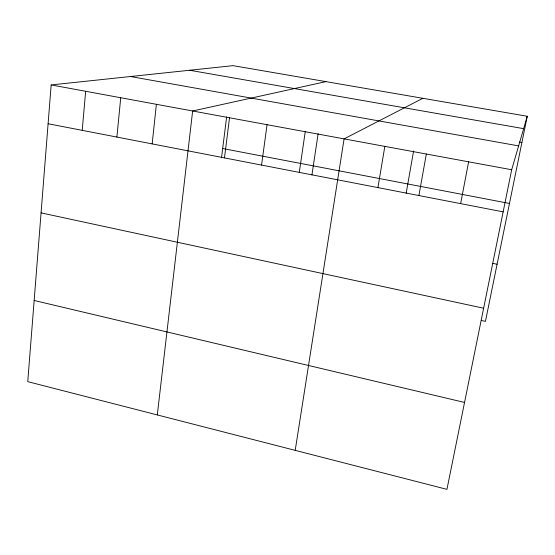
<?xml version="1.0" encoding="UTF-8"?>
<svg xmlns="http://www.w3.org/2000/svg" width="555" height="555" viewBox="0 0 555 555"><rect width="100%" height="100%" fill="white"/><g stroke="black" fill="none" stroke-linecap="round" stroke-linejoin="round"><path stroke-width="0.83" d="M51.164 84.929L27.75 381.646L446.942 489.35L511.682 169.747L527.25 116.259L233.065 65.65L51.164 84.929L511.682 169.747M82.216 130.349L85.657 91.284M116.897 137.064L120.726 97.742M152.16 143.898L156.385 104.305M157.294 414.932L192.647 110.986L325.931 81.627M221.507 157.842L226.655 116.807M224.47 157.897L229.534 117.778M261.558 165.078L267.059 124.695M299.284 172.383L305.236 131.722M311.938 174.957L318.133 133.644M295.204 450.362L344.086 138.882L422.854 98.304M377.913 187.611L384.837 146.388M406.177 193.209L413.607 150.918M418.893 195.547L426.337 154.026M460.636 203.629L468.614 161.817M527.25 116.259L485.445 321.373L481.296 320.471M189.644 70.256L523.642 128.649M519.348 142.066L521.901 142.517M130.508 76.521L518.627 145.896M222.673 148.518L509.476 203.456M48.105 123.744L503.149 211.864M492.861 263.375L497.093 264.242M41.07 212.877L483.634 308.226M34.153 300.47L464.542 402.451"/></g></svg>
